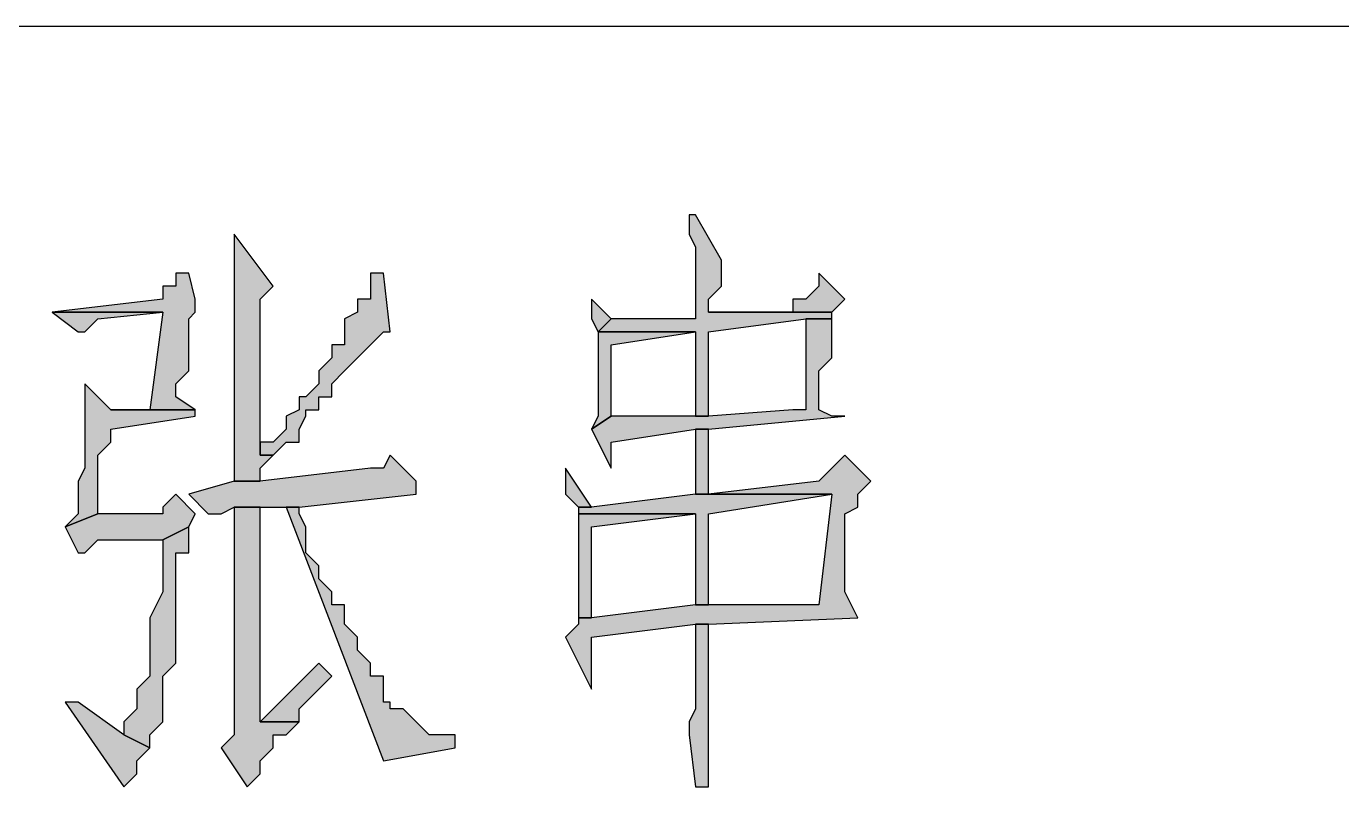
# Model space of a CAD drawing. Extents: x 457 to 4918, y -67 to 391.
# Drawn here: x 3618.59 to 3627.75, y 94.66 to 99.94 of the extents above; entities that cross this region are included whole.
import ezdxf

# ---------------------------------------------------------------- set-up
doc = ezdxf.new("R2010")
doc.units = 0
doc.header["$LTSCALE"] = 40
doc.header["$MEASUREMENT"] = 0
doc.layers.add('at_Entity', color=7, linetype='CONTINUOUS')
doc.layers.add('at_Solid', color=7, linetype='CONTINUOUS')

msp = doc.modelspace()

# ---------------------------------------------------------------- hatches: boundary and pattern name
at = {"layer": 'at_Solid'}
for points in [[(3623.2506, 98.633), (3623.2054, 98.633), (3623.2054, 98.5878), (3623.2054, 98.4974), (3623.2506, 98.407), (3623.2506, 97.9098), (3622.663, 97.9098), (3622.5726, 97.8194), (3623.2506, 97.8194), (3623.2506, 97.729), (3623.2506, 97.2318), (3623.341, 97.2318), (3623.341, 97.8194), (3624.019, 97.9098), (3624.1998, 97.9098), (3624.1998, 97.955), (3623.341, 97.955), (3623.341, 98.0454), (3623.4314, 98.1358), (3623.4314, 98.3166)], [(3620.0413, 98.4974), (3620.0413, 96.7797), (3620.2221, 96.7797), (3620.2221, 96.8701), (3620.3125, 96.9605), (3620.2221, 96.9605), (3620.2221, 97.0509), (3620.2221, 98.0454), (3620.3125, 98.1358)], [(3619.7249, 98.2262), (3619.6345, 98.2262), (3619.6345, 98.1358), (3619.5441, 98.1358), (3619.5441, 98.0454), (3618.7756, 97.955), (3619.5441, 97.955), (3619.4537, 97.277), (3619.1824, 97.277), (3619.7701, 97.277), (3619.6345, 97.3674), (3619.6345, 97.4578), (3619.7249, 97.5482), (3619.7249, 97.9098), (3619.7701, 97.955), (3619.7701, 98.0454)], [(3621.0809, 98.2262), (3620.9905, 98.2262), (3620.9905, 98.1358), (3620.9905, 98.0454), (3620.9001, 98.0454), (3620.9001, 97.955), (3620.8097, 97.9098), (3620.8097, 97.729), (3620.7193, 97.729), (3620.7193, 97.6386), (3620.6289, 97.5482), (3620.6289, 97.4578), (3620.5385, 97.3674), (3620.4933, 97.3674), (3620.4933, 97.277), (3620.4029, 97.2318), (3620.4029, 97.1414), (3620.3125, 97.0509), (3620.2221, 97.0509), (3620.2221, 96.9605), (3620.3125, 96.9605), (3620.4029, 97.0509), (3620.4933, 97.0509), (3620.4933, 97.1414), (3620.5385, 97.2318), (3620.5385, 97.277), (3620.6289, 97.277), (3620.6289, 97.3674), (3620.7193, 97.3674), (3620.7193, 97.4578), (3620.8097, 97.5482), (3620.9001, 97.6386), (3620.9905, 97.729), (3621.0809, 97.8194), (3621.1261, 97.8194)], [(3624.1094, 98.2262), (3624.1094, 98.1358), (3624.019, 98.0454), (3623.9286, 98.0454), (3623.9286, 97.955), (3623.341, 97.955), (3624.1998, 97.955), (3624.2902, 98.0454)], [(3622.5274, 98.0454), (3622.5274, 97.9098), (3622.5726, 97.8194), (3622.663, 97.9098)], [(3618.7756, 97.955), (3618.9564, 97.8194), (3619.0016, 97.8194), (3619.092, 97.9098), (3619.5441, 97.955)], [(3624.1998, 97.9098), (3624.019, 97.9098), (3624.019, 97.277), (3623.9286, 97.277), (3623.341, 97.2318), (3622.663, 97.2318), (3622.5274, 97.1414), (3622.663, 96.8701), (3622.663, 97.0509), (3623.2506, 97.1414), (3623.341, 97.1414), (3624.2902, 97.2318), (3624.1998, 97.2318), (3624.1094, 97.277), (3624.1094, 97.5482), (3624.1998, 97.6386)], [(3622.5726, 97.8194), (3622.5726, 97.2318), (3622.5274, 97.1414), (3622.663, 97.2318), (3622.663, 97.729), (3623.2506, 97.8194)], [(3619.0016, 97.4578), (3619.0016, 96.8701), (3618.9564, 96.7797), (3618.9564, 96.5537), (3618.866, 96.4633), (3619.092, 96.5537), (3619.092, 96.9605), (3619.1824, 97.0509), (3619.1824, 97.1414), (3619.7701, 97.2318), (3619.7701, 97.277), (3619.1824, 97.277)], [(3623.341, 97.1414), (3623.2506, 97.1414), (3623.2506, 97.0509), (3623.2506, 96.6893), (3623.341, 96.6893)], [(3621.1261, 96.9605), (3621.0809, 96.8701), (3620.9905, 96.8701), (3620.2221, 96.7797), (3620.0413, 96.7797), (3619.7249, 96.6893), (3619.8605, 96.5537), (3619.9509, 96.5537), (3620.0413, 96.5989), (3620.4933, 96.5989), (3621.3069, 96.6893), (3621.3069, 96.7797)], [(3624.2902, 96.9605), (3624.1998, 96.8701), (3624.1094, 96.7797), (3623.341, 96.6893), (3623.2506, 96.6893), (3624.1998, 96.6893), (3624.1094, 95.9209), (3623.2506, 95.9209), (3622.5274, 95.8305), (3622.437, 95.8305), (3622.437, 95.7853), (3622.3466, 95.6949), (3622.5274, 95.3333), (3622.5274, 95.6949), (3623.2506, 95.7853), (3623.341, 95.7853), (3624.3806, 95.8305), (3624.2902, 96.0113), (3624.2902, 96.5537), (3624.3806, 96.5989), (3624.3806, 96.6893), (3624.471, 96.7797)], [(3622.3466, 96.8701), (3622.3466, 96.6893), (3622.437, 96.5989), (3622.5274, 96.5989)], [(3619.6345, 96.6893), (3619.5441, 96.5989), (3619.5441, 96.5537), (3619.4537, 96.5537), (3619.092, 96.5537), (3618.866, 96.4633), (3618.9564, 96.2825), (3619.0016, 96.2825), (3619.092, 96.3729), (3619.5441, 96.3729), (3619.7249, 96.4633), (3619.7701, 96.5537)], [(3623.2506, 96.6893), (3622.5274, 96.5989), (3622.437, 96.5989), (3622.437, 96.5537), (3623.2506, 96.5537), (3623.2506, 96.3729), (3623.2506, 95.9209), (3623.341, 95.9209), (3623.341, 96.5537), (3624.1998, 96.6893)], [(3620.2221, 96.5989), (3620.0413, 96.5989), (3620.0413, 95.0169), (3619.9509, 94.9265), (3620.1317, 94.6553), (3620.2221, 94.7457), (3620.2221, 94.8361), (3620.3125, 94.9265), (3620.3125, 95.0169), (3620.4029, 95.0169), (3620.4933, 95.1073), (3620.2221, 95.1073), (3620.2221, 95.2429)], [(3620.4933, 96.5989), (3620.4029, 96.5989), (3621.0809, 94.8361), (3621.5781, 94.9265), (3621.5781, 95.0169), (3621.4877, 95.0169), (3621.3973, 95.0169), (3621.3069, 95.1073), (3621.2165, 95.1977), (3621.1261, 95.1977), (3621.1261, 95.2429), (3621.0809, 95.2429), (3621.0809, 95.3333), (3621.0809, 95.4237), (3620.9905, 95.4237), (3620.9905, 95.5141), (3620.9001, 95.6045), (3620.9001, 95.6949), (3620.8097, 95.7853), (3620.8097, 95.9209), (3620.7193, 95.9209), (3620.7193, 96.0113), (3620.6289, 96.1017), (3620.6289, 96.1921), (3620.5385, 96.2825), (3620.5385, 96.4633), (3620.4933, 96.5537)], [(3622.437, 96.5537), (3622.437, 95.8305), (3622.5274, 95.8305), (3622.5274, 96.4633), (3623.2506, 96.5537)], [(3619.7249, 96.4633), (3619.5441, 96.3729), (3619.5441, 96.0113), (3619.4537, 95.8305), (3619.4537, 95.4237), (3619.3633, 95.3333), (3619.3633, 95.1977), (3619.2729, 95.1073), (3619.2729, 95.0169), (3619.4537, 94.9265), (3619.4537, 95.0169), (3619.5441, 95.1073), (3619.5441, 95.4237), (3619.6345, 95.5141), (3619.6345, 96.2825), (3619.7249, 96.2825)], [(3623.341, 95.7853), (3623.2506, 95.7853), (3623.2506, 95.6949), (3623.2506, 95.1977), (3623.2054, 95.1073), (3623.2054, 95.0169), (3623.2506, 94.6553), (3623.341, 94.6553), (3623.341, 94.8361)], [(3620.6289, 95.5141), (3620.2221, 95.1073), (3620.4933, 95.1073), (3620.4933, 95.1977), (3620.5385, 95.2429), (3620.6289, 95.3333), (3620.7193, 95.4237)], [(3618.9564, 95.2429), (3618.866, 95.2429), (3619.2729, 94.6553), (3619.3633, 94.7457), (3619.3633, 94.8361), (3619.4537, 94.9265), (3619.2729, 95.0169)]]:
    msp.add_hatch(color=0, dxfattribs=at).paths.add_polyline_path(points)

# ---------------------------------------------------------------- linework, layer by layer
at = {"layer": 'at_Entity', "color": 0, "lineweight": 20}
for p, q in [((3623.2506, 98.633), (3623.2054, 98.633)), ((3623.2054, 98.633), (3623.2054, 98.5878)), ((3623.2054, 98.5878), (3623.2054, 98.4974)), ((3623.4314, 98.3166), (3623.2506, 98.633)), ((3620.0413, 98.4974), (3620.0413, 96.7797)), ((3620.3125, 98.1358), (3620.0413, 98.4974)), ((3623.2054, 98.4974), (3623.2506, 98.407)), ((3623.2506, 98.407), (3623.2506, 97.9098)), ((3623.4314, 98.1358), (3623.4314, 98.3166)), ((3619.7249, 98.2262), (3619.6345, 98.2262)), ((3619.6345, 98.2262), (3619.6345, 98.1358)), ((3619.7701, 98.0454), (3619.7249, 98.2262)), ((3621.0809, 98.2262), (3620.9905, 98.2262)), ((3620.9905, 98.2262), (3620.9905, 98.1358)), ((3621.1261, 97.8194), (3621.0809, 98.2262)), ((3624.1094, 98.2262), (3624.1094, 98.1358)), ((3624.2902, 98.0454), (3624.1094, 98.2262)), ((3619.6345, 98.1358), (3619.5441, 98.1358)), ((3619.5441, 98.1358), (3619.5441, 98.0454)), ((3620.2221, 98.0454), (3620.3125, 98.1358)), ((3620.9905, 98.1358), (3620.9905, 98.0454)), ((3623.341, 98.0454), (3623.4314, 98.1358)), ((3624.1094, 98.1358), (3624.019, 98.0454)), ((3619.5441, 98.0454), (3618.7756, 97.955)), ((3619.7701, 97.955), (3619.7701, 98.0454)), ((3620.2221, 97.0509), (3620.2221, 98.0454)), ((3620.9905, 98.0454), (3620.9001, 98.0454)), ((3620.9001, 98.0454), (3620.9001, 97.955)), ((3622.5274, 98.0454), (3622.5274, 97.9098)), ((3622.663, 97.9098), (3622.5274, 98.0454)), ((3623.341, 97.955), (3623.341, 98.0454)), ((3624.019, 98.0454), (3623.9286, 98.0454)), ((3623.9286, 98.0454), (3623.9286, 97.955)), ((3624.1998, 97.955), (3624.2902, 98.0454)), ((3618.7756, 97.955), (3618.9564, 97.8194)), ((3619.5441, 97.955), (3618.7756, 97.955)), ((3618.7756, 97.955), (3619.5441, 97.955)), ((3619.092, 97.9098), (3619.5441, 97.955)), ((3619.5441, 97.955), (3619.4537, 97.277)), ((3619.7249, 97.9098), (3619.7701, 97.955)), ((3620.9001, 97.955), (3620.8097, 97.9098)), ((3623.9286, 97.955), (3623.341, 97.955)), ((3623.341, 97.955), (3624.1998, 97.955)), ((3624.1998, 97.955), (3623.341, 97.955)), ((3624.1998, 97.9098), (3624.1998, 97.955)), ((3619.0016, 97.8194), (3619.092, 97.9098)), ((3619.7249, 97.5482), (3619.7249, 97.9098)), ((3620.8097, 97.9098), (3620.8097, 97.729)), ((3622.5274, 97.9098), (3622.5726, 97.8194)), ((3622.5726, 97.8194), (3622.663, 97.9098)), ((3622.663, 97.9098), (3622.5726, 97.8194)), ((3623.2506, 97.9098), (3622.663, 97.9098)), ((3623.341, 97.8194), (3624.019, 97.9098)), ((3624.1998, 97.9098), (3624.019, 97.9098)), ((3624.019, 97.9098), (3624.019, 97.277)), ((3624.019, 97.9098), (3624.1998, 97.9098)), ((3624.1998, 97.6386), (3624.1998, 97.9098)), ((3618.9564, 97.8194), (3619.0016, 97.8194)), ((3620.9905, 97.729), (3621.0809, 97.8194)), ((3621.0809, 97.8194), (3621.1261, 97.8194)), ((3622.5726, 97.8194), (3622.5726, 97.2318)), ((3623.2506, 97.8194), (3622.5726, 97.8194)), ((3622.5726, 97.8194), (3623.2506, 97.8194)), ((3622.663, 97.729), (3623.2506, 97.8194)), ((3623.2506, 97.8194), (3623.2506, 97.729)), ((3623.341, 97.2318), (3623.341, 97.8194)), ((3620.8097, 97.729), (3620.7193, 97.729)), ((3620.7193, 97.729), (3620.7193, 97.6386)), ((3620.9001, 97.6386), (3620.9905, 97.729)), ((3622.663, 97.2318), (3622.663, 97.729)), ((3623.2506, 97.729), (3623.2506, 97.2318)), ((3620.7193, 97.6386), (3620.6289, 97.5482)), ((3620.8097, 97.5482), (3620.9001, 97.6386)), ((3624.1094, 97.5482), (3624.1998, 97.6386)), ((3619.6345, 97.4578), (3619.7249, 97.5482)), ((3620.6289, 97.5482), (3620.6289, 97.4578)), ((3620.7193, 97.4578), (3620.8097, 97.5482)), ((3624.1094, 97.277), (3624.1094, 97.5482)), ((3619.0016, 97.4578), (3619.0016, 96.8701)), ((3619.1824, 97.277), (3619.0016, 97.4578)), ((3619.6345, 97.3674), (3619.6345, 97.4578)), ((3620.6289, 97.4578), (3620.5385, 97.3674)), ((3620.7193, 97.3674), (3620.7193, 97.4578)), ((3619.7701, 97.277), (3619.6345, 97.3674)), ((3620.5385, 97.3674), (3620.4933, 97.3674)), ((3620.4933, 97.3674), (3620.4933, 97.277)), ((3620.6289, 97.277), (3620.6289, 97.3674)), ((3620.6289, 97.3674), (3620.7193, 97.3674)), ((3619.7701, 97.277), (3619.1824, 97.277)), ((3619.4537, 97.277), (3619.1824, 97.277)), ((3619.1824, 97.277), (3619.7701, 97.277)), ((3619.1824, 97.1414), (3619.7701, 97.2318)), ((3619.7701, 97.2318), (3619.7701, 97.277)), ((3620.4933, 97.277), (3620.4029, 97.2318)), ((3620.4029, 97.2318), (3620.4029, 97.1414)), ((3620.4933, 97.1414), (3620.5385, 97.2318)), ((3620.5385, 97.2318), (3620.5385, 97.277)), ((3620.5385, 97.277), (3620.6289, 97.277)), ((3622.5726, 97.2318), (3622.5274, 97.1414)), ((3622.5274, 97.1414), (3622.663, 97.2318)), ((3622.663, 97.2318), (3622.5274, 97.1414)), ((3623.341, 97.2318), (3622.663, 97.2318)), ((3623.2506, 97.2318), (3623.341, 97.2318)), ((3623.9286, 97.277), (3623.341, 97.2318)), ((3623.341, 97.1414), (3624.2902, 97.2318)), ((3624.019, 97.277), (3623.9286, 97.277)), ((3624.1998, 97.2318), (3624.1094, 97.277)), ((3624.2902, 97.2318), (3624.1998, 97.2318)), ((3619.1824, 97.0509), (3619.1824, 97.1414)), ((3620.4029, 97.1414), (3620.3125, 97.0509)), ((3620.4933, 97.0509), (3620.4933, 97.1414)), ((3622.5274, 97.1414), (3622.663, 96.8701)), ((3622.663, 97.0509), (3623.2506, 97.1414)), ((3623.341, 97.1414), (3623.2506, 97.1414)), ((3623.2506, 97.1414), (3623.2506, 97.0509)), ((3623.2506, 97.1414), (3623.341, 97.1414)), ((3623.341, 96.6893), (3623.341, 97.1414)), ((3619.092, 96.9605), (3619.1824, 97.0509)), ((3620.3125, 97.0509), (3620.2221, 97.0509)), ((3620.2221, 97.0509), (3620.2221, 96.9605)), ((3620.2221, 96.9605), (3620.2221, 97.0509)), ((3620.3125, 96.9605), (3620.4029, 97.0509)), ((3620.4029, 97.0509), (3620.4933, 97.0509)), ((3622.663, 96.8701), (3622.663, 97.0509)), ((3623.2506, 97.0509), (3623.2506, 96.6893)), ((3619.092, 96.5537), (3619.092, 96.9605)), ((3620.2221, 96.9605), (3620.3125, 96.9605)), ((3620.2221, 96.8701), (3620.3125, 96.9605)), ((3620.3125, 96.9605), (3620.2221, 96.9605)), ((3621.1261, 96.9605), (3621.0809, 96.8701)), ((3621.3069, 96.7797), (3621.1261, 96.9605)), ((3624.2902, 96.9605), (3624.1998, 96.8701)), ((3624.471, 96.7797), (3624.2902, 96.9605)), ((3619.0016, 96.8701), (3618.9564, 96.7797)), ((3620.9905, 96.8701), (3620.2221, 96.7797)), ((3620.2221, 96.7797), (3620.2221, 96.8701)), ((3621.0809, 96.8701), (3620.9905, 96.8701)), ((3622.3466, 96.8701), (3622.3466, 96.6893)), ((3622.5274, 96.5989), (3622.3466, 96.8701)), ((3624.1998, 96.8701), (3624.1094, 96.7797)), ((3618.9564, 96.7797), (3618.9564, 96.5537)), ((3620.0413, 96.7797), (3619.7249, 96.6893)), ((3620.2221, 96.7797), (3620.0413, 96.7797)), ((3620.0413, 96.7797), (3620.2221, 96.7797)), ((3621.3069, 96.6893), (3621.3069, 96.7797)), ((3624.1094, 96.7797), (3623.341, 96.6893)), ((3624.3806, 96.6893), (3624.471, 96.7797)), ((3619.6345, 96.6893), (3619.5441, 96.5989)), ((3619.7701, 96.5537), (3619.6345, 96.6893)), ((3619.7249, 96.6893), (3619.8605, 96.5537)), ((3620.4933, 96.5989), (3621.3069, 96.6893)), ((3622.3466, 96.6893), (3622.437, 96.5989)), ((3623.2506, 96.6893), (3622.5274, 96.5989)), ((3624.1998, 96.6893), (3623.2506, 96.6893)), ((3623.341, 96.6893), (3623.2506, 96.6893)), ((3623.2506, 96.6893), (3624.1998, 96.6893)), ((3623.2506, 96.6893), (3623.341, 96.6893)), ((3623.341, 96.5537), (3624.1998, 96.6893)), ((3624.1998, 96.6893), (3624.1094, 95.9209)), ((3624.3806, 96.5989), (3624.3806, 96.6893)), ((3619.092, 96.5537), (3618.866, 96.4633)), ((3618.9564, 96.5537), (3618.866, 96.4633)), ((3618.866, 96.4633), (3619.092, 96.5537)), ((3619.4537, 96.5537), (3619.092, 96.5537)), ((3619.5441, 96.5537), (3619.4537, 96.5537)), ((3619.5441, 96.5989), (3619.5441, 96.5537)), ((3619.7249, 96.4633), (3619.7701, 96.5537)), ((3619.8605, 96.5537), (3619.9509, 96.5537)), ((3619.9509, 96.5537), (3620.0413, 96.5989)), ((3620.2221, 96.5989), (3620.0413, 96.5989)), ((3620.0413, 96.5989), (3620.0413, 95.0169)), ((3620.0413, 96.5989), (3620.4933, 96.5989)), ((3620.2221, 95.2429), (3620.2221, 96.5989)), ((3620.4933, 96.5989), (3620.4029, 96.5989)), ((3620.4029, 96.5989), (3621.0809, 94.8361)), ((3620.4933, 96.5537), (3620.4933, 96.5989)), ((3620.5385, 96.4633), (3620.4933, 96.5537)), ((3622.5274, 96.5989), (3622.437, 96.5989)), ((3622.437, 96.5989), (3622.437, 96.5537)), ((3622.437, 96.5989), (3622.5274, 96.5989)), ((3622.437, 96.5537), (3622.437, 95.8305)), ((3623.2506, 96.5537), (3622.437, 96.5537)), ((3622.437, 96.5537), (3623.2506, 96.5537)), ((3622.5274, 96.4633), (3623.2506, 96.5537)), ((3623.2506, 96.5537), (3623.2506, 96.3729)), ((3623.341, 95.9209), (3623.341, 96.5537)), ((3624.2902, 96.5537), (3624.3806, 96.5989)), ((3624.2902, 96.0113), (3624.2902, 96.5537)), ((3618.866, 96.4633), (3618.9564, 96.2825)), ((3619.7249, 96.4633), (3619.5441, 96.3729)), ((3619.5441, 96.3729), (3619.7249, 96.4633)), ((3619.7249, 96.2825), (3619.7249, 96.4633)), ((3620.5385, 96.2825), (3620.5385, 96.4633)), ((3622.5274, 95.8305), (3622.5274, 96.4633)), ((3619.0016, 96.2825), (3619.092, 96.3729)), ((3619.092, 96.3729), (3619.5441, 96.3729)), ((3619.5441, 96.3729), (3619.5441, 96.0113)), ((3623.2506, 96.3729), (3623.2506, 95.9209)), ((3618.9564, 96.2825), (3619.0016, 96.2825)), ((3619.6345, 95.5141), (3619.6345, 96.2825)), ((3619.6345, 96.2825), (3619.7249, 96.2825)), ((3620.6289, 96.1921), (3620.5385, 96.2825)), ((3620.6289, 96.1017), (3620.6289, 96.1921)), ((3620.7193, 96.0113), (3620.6289, 96.1017)), ((3619.5441, 96.0113), (3619.4537, 95.8305)), ((3620.7193, 95.9209), (3620.7193, 96.0113)), ((3624.3806, 95.8305), (3624.2902, 96.0113)), ((3620.8097, 95.9209), (3620.7193, 95.9209)), ((3620.8097, 95.7853), (3620.8097, 95.9209)), ((3623.2506, 95.9209), (3622.5274, 95.8305)), ((3623.2506, 95.9209), (3623.341, 95.9209)), ((3624.1094, 95.9209), (3623.2506, 95.9209)), ((3619.4537, 95.8305), (3619.4537, 95.4237)), ((3622.437, 95.8305), (3622.5274, 95.8305)), ((3622.5274, 95.8305), (3622.437, 95.8305)), ((3622.437, 95.8305), (3622.437, 95.7853)), ((3623.341, 95.7853), (3624.3806, 95.8305)), ((3620.9001, 95.6949), (3620.8097, 95.7853)), ((3622.437, 95.7853), (3622.3466, 95.6949)), ((3622.5274, 95.6949), (3623.2506, 95.7853)), ((3623.341, 95.7853), (3623.2506, 95.7853)), ((3623.2506, 95.7853), (3623.2506, 95.6949)), ((3623.2506, 95.7853), (3623.341, 95.7853)), ((3623.341, 94.8361), (3623.341, 95.7853)), ((3620.9001, 95.6045), (3620.9001, 95.6949)), ((3622.3466, 95.6949), (3622.5274, 95.3333)), ((3622.5274, 95.3333), (3622.5274, 95.6949)), ((3623.2506, 95.6949), (3623.2506, 95.1977)), ((3620.9905, 95.5141), (3620.9001, 95.6045)), ((3619.5441, 95.4237), (3619.6345, 95.5141)), ((3620.6289, 95.5141), (3620.2221, 95.1073)), ((3620.7193, 95.4237), (3620.6289, 95.5141)), ((3620.9905, 95.4237), (3620.9905, 95.5141)), ((3619.4537, 95.4237), (3619.3633, 95.3333)), ((3619.5441, 95.1073), (3619.5441, 95.4237)), ((3620.6289, 95.3333), (3620.7193, 95.4237)), ((3621.0809, 95.4237), (3620.9905, 95.4237)), ((3621.0809, 95.3333), (3621.0809, 95.4237)), ((3619.3633, 95.3333), (3619.3633, 95.1977)), ((3620.5385, 95.2429), (3620.6289, 95.3333)), ((3621.0809, 95.2429), (3621.0809, 95.3333)), ((3618.9564, 95.2429), (3618.866, 95.2429)), ((3618.866, 95.2429), (3619.2729, 94.6553)), ((3619.2729, 95.0169), (3618.9564, 95.2429)), ((3619.3633, 95.1977), (3619.2729, 95.1073)), ((3620.2221, 95.1073), (3620.2221, 95.2429)), ((3620.4933, 95.1977), (3620.5385, 95.2429)), ((3620.4933, 95.1073), (3620.4933, 95.1977)), ((3621.1261, 95.2429), (3621.0809, 95.2429)), ((3621.1261, 95.1977), (3621.1261, 95.2429)), ((3621.2165, 95.1977), (3621.1261, 95.1977)), ((3621.3069, 95.1073), (3621.2165, 95.1977)), ((3623.2506, 95.1977), (3623.2054, 95.1073)), ((3619.2729, 95.1073), (3619.2729, 95.0169)), ((3619.4537, 95.0169), (3619.5441, 95.1073)), ((3620.2221, 95.1073), (3620.4933, 95.1073)), ((3620.4933, 95.1073), (3620.2221, 95.1073)), ((3620.4029, 95.0169), (3620.4933, 95.1073)), ((3621.3973, 95.0169), (3621.3069, 95.1073)), ((3623.2054, 95.1073), (3623.2054, 95.0169)), ((3619.4537, 94.9265), (3619.2729, 95.0169)), ((3619.2729, 95.0169), (3619.4537, 94.9265)), ((3619.4537, 94.9265), (3619.4537, 95.0169)), ((3620.0413, 95.0169), (3619.9509, 94.9265)), ((3620.3125, 94.9265), (3620.3125, 95.0169)), ((3620.3125, 95.0169), (3620.4029, 95.0169)), ((3621.4877, 95.0169), (3621.3973, 95.0169)), ((3621.5781, 95.0169), (3621.4877, 95.0169)), ((3621.5781, 94.9265), (3621.5781, 95.0169)), ((3623.2054, 95.0169), (3623.2506, 94.6553)), ((3619.3633, 94.8361), (3619.4537, 94.9265)), ((3619.9509, 94.9265), (3620.1317, 94.6553)), ((3620.2221, 94.8361), (3620.3125, 94.9265)), ((3621.0809, 94.8361), (3621.5781, 94.9265)), ((3619.3633, 94.7457), (3619.3633, 94.8361)), ((3620.2221, 94.7457), (3620.2221, 94.8361)), ((3623.341, 94.6553), (3623.341, 94.8361)), ((3619.2729, 94.6553), (3619.3633, 94.7457)), ((3620.1317, 94.6553), (3620.2221, 94.7457)), ((3623.2506, 94.6553), (3623.341, 94.6553))]:
    msp.add_line(p, q, dxfattribs=at)
at = {"layer": 'at_Entity', "color": 0}
for points in [[(3487.1938, 99.9439), (3634.2346, 99.9439)], [(3623.2506, 98.633), (3623.2054, 98.633), (3623.2054, 98.5878), (3623.2054, 98.4974), (3623.2506, 98.407), (3623.2506, 97.9098), (3622.663, 97.9098), (3622.5726, 97.8194), (3623.2506, 97.8194), (3623.2506, 97.729), (3623.2506, 97.2318), (3623.341, 97.2318), (3623.341, 97.8194), (3624.019, 97.9098), (3624.1998, 97.9098), (3624.1998, 97.955), (3623.341, 97.955), (3623.341, 98.0454), (3623.4314, 98.1358), (3623.4314, 98.3166), (3623.2506, 98.633), (3623.2506, 98.633), (3623.2506, 98.633)], [(3620.0413, 98.4974), (3620.0413, 96.7797), (3620.2221, 96.7797), (3620.2221, 96.8701), (3620.3125, 96.9605), (3620.2221, 96.9605), (3620.2221, 97.0509), (3620.2221, 98.0454), (3620.3125, 98.1358), (3620.0413, 98.4974), (3620.0413, 98.4974), (3620.0413, 98.4974)], [(3619.7249, 98.2262), (3619.6345, 98.2262), (3619.6345, 98.1358), (3619.5441, 98.1358), (3619.5441, 98.0454), (3618.7756, 97.955), (3619.5441, 97.955), (3619.4537, 97.277), (3619.1824, 97.277), (3619.7701, 97.277), (3619.6345, 97.3674), (3619.6345, 97.4578), (3619.7249, 97.5482), (3619.7249, 97.9098), (3619.7701, 97.955), (3619.7701, 98.0454), (3619.7249, 98.2262), (3619.7249, 98.2262), (3619.7249, 98.2262)], [(3621.0809, 98.2262), (3620.9905, 98.2262), (3620.9905, 98.1358), (3620.9905, 98.0454), (3620.9001, 98.0454), (3620.9001, 97.955), (3620.8097, 97.9098), (3620.8097, 97.729), (3620.7193, 97.729), (3620.7193, 97.6386), (3620.6289, 97.5482), (3620.6289, 97.4578), (3620.5385, 97.3674), (3620.4933, 97.3674), (3620.4933, 97.277), (3620.4029, 97.2318), (3620.4029, 97.1414), (3620.3125, 97.0509), (3620.2221, 97.0509), (3620.2221, 96.9605), (3620.3125, 96.9605), (3620.4029, 97.0509), (3620.4933, 97.0509), (3620.4933, 97.1414), (3620.5385, 97.2318), (3620.5385, 97.277), (3620.6289, 97.277), (3620.6289, 97.3674), (3620.7193, 97.3674), (3620.7193, 97.4578), (3620.8097, 97.5482), (3620.9001, 97.6386), (3620.9905, 97.729), (3621.0809, 97.8194), (3621.1261, 97.8194), (3621.0809, 98.2262), (3621.0809, 98.2262), (3621.0809, 98.2262)], [(3624.1094, 98.2262), (3624.1094, 98.1358), (3624.019, 98.0454), (3623.9286, 98.0454), (3623.9286, 97.955), (3623.341, 97.955), (3624.1998, 97.955), (3624.2902, 98.0454), (3624.1094, 98.2262), (3624.1094, 98.2262), (3624.1094, 98.2262)], [(3622.5274, 98.0454), (3622.5274, 97.9098), (3622.5726, 97.8194), (3622.663, 97.9098), (3622.5274, 98.0454), (3622.5274, 98.0454), (3622.5274, 98.0454)], [(3618.7756, 97.955), (3618.9564, 97.8194), (3619.0016, 97.8194), (3619.092, 97.9098), (3619.5441, 97.955), (3618.7756, 97.955), (3618.7756, 97.955)], [(3624.1998, 97.9098), (3624.019, 97.9098), (3624.019, 97.277), (3623.9286, 97.277), (3623.341, 97.2318), (3622.663, 97.2318), (3622.5274, 97.1414), (3622.663, 96.8701), (3622.663, 97.0509), (3623.2506, 97.1414), (3623.341, 97.1414), (3624.2902, 97.2318), (3624.1998, 97.2318), (3624.1094, 97.277), (3624.1094, 97.5482), (3624.1998, 97.6386), (3624.1998, 97.9098), (3624.1998, 97.9098)], [(3622.5726, 97.8194), (3622.5726, 97.2318), (3622.5274, 97.1414), (3622.663, 97.2318), (3622.663, 97.729), (3623.2506, 97.8194), (3622.5726, 97.8194), (3622.5726, 97.8194)], [(3619.0016, 97.4578), (3619.0016, 96.8701), (3618.9564, 96.7797), (3618.9564, 96.5537), (3618.866, 96.4633), (3619.092, 96.5537), (3619.092, 96.9605), (3619.1824, 97.0509), (3619.1824, 97.1414), (3619.7701, 97.2318), (3619.7701, 97.277), (3619.1824, 97.277), (3619.0016, 97.4578), (3619.0016, 97.4578), (3619.0016, 97.4578)], [(3623.341, 97.1414), (3623.2506, 97.1414), (3623.2506, 97.0509), (3623.2506, 96.6893), (3623.341, 96.6893), (3623.341, 97.1414), (3623.341, 97.1414)], [(3621.1261, 96.9605), (3621.0809, 96.8701), (3620.9905, 96.8701), (3620.2221, 96.7797), (3620.0413, 96.7797), (3619.7249, 96.6893), (3619.8605, 96.5537), (3619.9509, 96.5537), (3620.0413, 96.5989), (3620.4933, 96.5989), (3621.3069, 96.6893), (3621.3069, 96.7797), (3621.1261, 96.9605), (3621.1261, 96.9605), (3621.1261, 96.9605)], [(3624.2902, 96.9605), (3624.1998, 96.8701), (3624.1094, 96.7797), (3623.341, 96.6893), (3623.2506, 96.6893), (3624.1998, 96.6893), (3624.1094, 95.9209), (3623.2506, 95.9209), (3622.5274, 95.8305), (3622.437, 95.8305), (3622.437, 95.7853), (3622.3466, 95.6949), (3622.5274, 95.3333), (3622.5274, 95.6949), (3623.2506, 95.7853), (3623.341, 95.7853), (3624.3806, 95.8305), (3624.2902, 96.0113), (3624.2902, 96.5537), (3624.3806, 96.5989), (3624.3806, 96.6893), (3624.471, 96.7797), (3624.2902, 96.9605), (3624.2902, 96.9605), (3624.2902, 96.9605)], [(3622.3466, 96.8701), (3622.3466, 96.6893), (3622.437, 96.5989), (3622.5274, 96.5989), (3622.3466, 96.8701), (3622.3466, 96.8701), (3622.3466, 96.8701)], [(3619.6345, 96.6893), (3619.5441, 96.5989), (3619.5441, 96.5537), (3619.4537, 96.5537), (3619.092, 96.5537), (3618.866, 96.4633), (3618.9564, 96.2825), (3619.0016, 96.2825), (3619.092, 96.3729), (3619.5441, 96.3729), (3619.7249, 96.4633), (3619.7701, 96.5537), (3619.6345, 96.6893), (3619.6345, 96.6893), (3619.6345, 96.6893)], [(3623.2506, 96.6893), (3622.5274, 96.5989), (3622.437, 96.5989), (3622.437, 96.5537), (3623.2506, 96.5537), (3623.2506, 96.3729), (3623.2506, 95.9209), (3623.341, 95.9209), (3623.341, 96.5537), (3624.1998, 96.6893), (3623.2506, 96.6893), (3623.2506, 96.6893)], [(3620.2221, 96.5989), (3620.0413, 96.5989), (3620.0413, 95.0169), (3619.9509, 94.9265), (3620.1317, 94.6553), (3620.2221, 94.7457), (3620.2221, 94.8361), (3620.3125, 94.9265), (3620.3125, 95.0169), (3620.4029, 95.0169), (3620.4933, 95.1073), (3620.2221, 95.1073), (3620.2221, 95.2429), (3620.2221, 96.5989), (3620.2221, 96.5989)], [(3620.4933, 96.5989), (3620.4029, 96.5989), (3621.0809, 94.8361), (3621.5781, 94.9265), (3621.5781, 95.0169), (3621.4877, 95.0169), (3621.3973, 95.0169), (3621.3069, 95.1073), (3621.2165, 95.1977), (3621.1261, 95.1977), (3621.1261, 95.2429), (3621.0809, 95.2429), (3621.0809, 95.3333), (3621.0809, 95.4237), (3620.9905, 95.4237), (3620.9905, 95.5141), (3620.9001, 95.6045), (3620.9001, 95.6949), (3620.8097, 95.7853), (3620.8097, 95.9209), (3620.7193, 95.9209), (3620.7193, 96.0113), (3620.6289, 96.1017), (3620.6289, 96.1921), (3620.5385, 96.2825), (3620.5385, 96.4633), (3620.4933, 96.5537), (3620.4933, 96.5989), (3620.4933, 96.5989)], [(3622.437, 96.5537), (3622.437, 95.8305), (3622.5274, 95.8305), (3622.5274, 96.4633), (3623.2506, 96.5537), (3622.437, 96.5537), (3622.437, 96.5537)], [(3619.7249, 96.4633), (3619.5441, 96.3729), (3619.5441, 96.0113), (3619.4537, 95.8305), (3619.4537, 95.4237), (3619.3633, 95.3333), (3619.3633, 95.1977), (3619.2729, 95.1073), (3619.2729, 95.0169), (3619.4537, 94.9265), (3619.4537, 95.0169), (3619.5441, 95.1073), (3619.5441, 95.4237), (3619.6345, 95.5141), (3619.6345, 96.2825), (3619.7249, 96.2825), (3619.7249, 96.4633), (3619.7249, 96.4633)], [(3623.341, 95.7853), (3623.2506, 95.7853), (3623.2506, 95.6949), (3623.2506, 95.1977), (3623.2054, 95.1073), (3623.2054, 95.0169), (3623.2506, 94.6553), (3623.341, 94.6553), (3623.341, 94.8361), (3623.341, 95.7853), (3623.341, 95.7853)], [(3620.6289, 95.5141), (3620.2221, 95.1073), (3620.4933, 95.1073), (3620.4933, 95.1977), (3620.5385, 95.2429), (3620.6289, 95.3333), (3620.7193, 95.4237), (3620.6289, 95.5141), (3620.6289, 95.5141), (3620.6289, 95.5141)], [(3618.9564, 95.2429), (3618.866, 95.2429), (3619.2729, 94.6553), (3619.3633, 94.7457), (3619.3633, 94.8361), (3619.4537, 94.9265), (3619.2729, 95.0169), (3618.9564, 95.2429), (3618.9564, 95.2429), (3618.9564, 95.2429)]]:
    msp.add_lwpolyline(points, dxfattribs=at)

doc.saveas('drawing.dxf')
